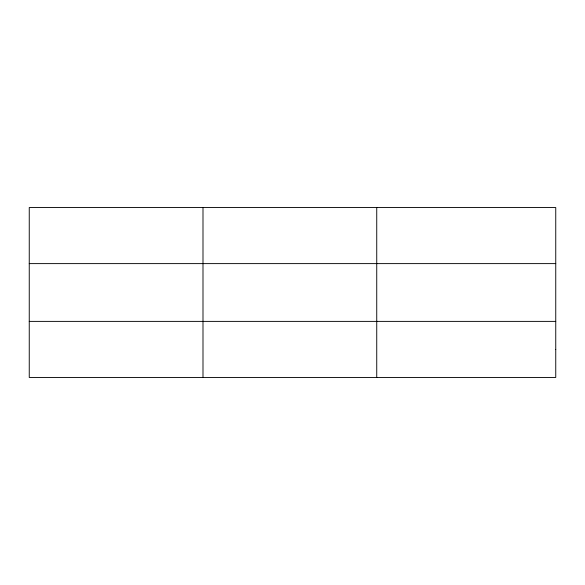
<?xml version="1.0" encoding="UTF-8"?>
<svg xmlns="http://www.w3.org/2000/svg" width="585" height="585" viewBox="0 0 585 585"><rect width="100%" height="100%" fill="white"/><g stroke="black" fill="none" stroke-linecap="round" stroke-linejoin="round"><path stroke-width="0.88" d="M202.995 207.551L202.995 377.449M376.74 207.551L376.74 377.449M29.25 263.616L555.75 263.616M29.25 321.384L555.75 321.384M555.75 349.413L555.75 377.449L29.25 377.449L29.25 207.551L555.75 207.551L555.75 349.413"/></g></svg>
